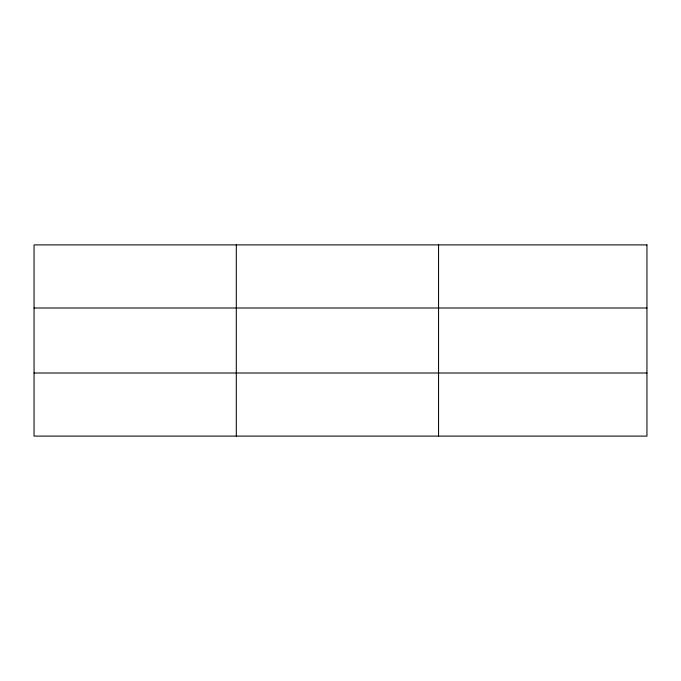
<?xml version="1.0" encoding="UTF-8"?>
<svg xmlns="http://www.w3.org/2000/svg" width="681" height="681" viewBox="0 0 681 681"><rect width="100%" height="100%" fill="white"/><g stroke="black" fill="none" stroke-linecap="round" stroke-linejoin="round"><path stroke-width="1.02" d="M236.307 436.104L236.307 244.896M438.564 436.104L438.564 244.896M34.05 307.991L646.95 307.991M34.05 373.009L646.95 373.009M646.95 244.896L646.95 436.104L34.05 436.104L34.05 244.896L646.95 244.896"/></g></svg>
